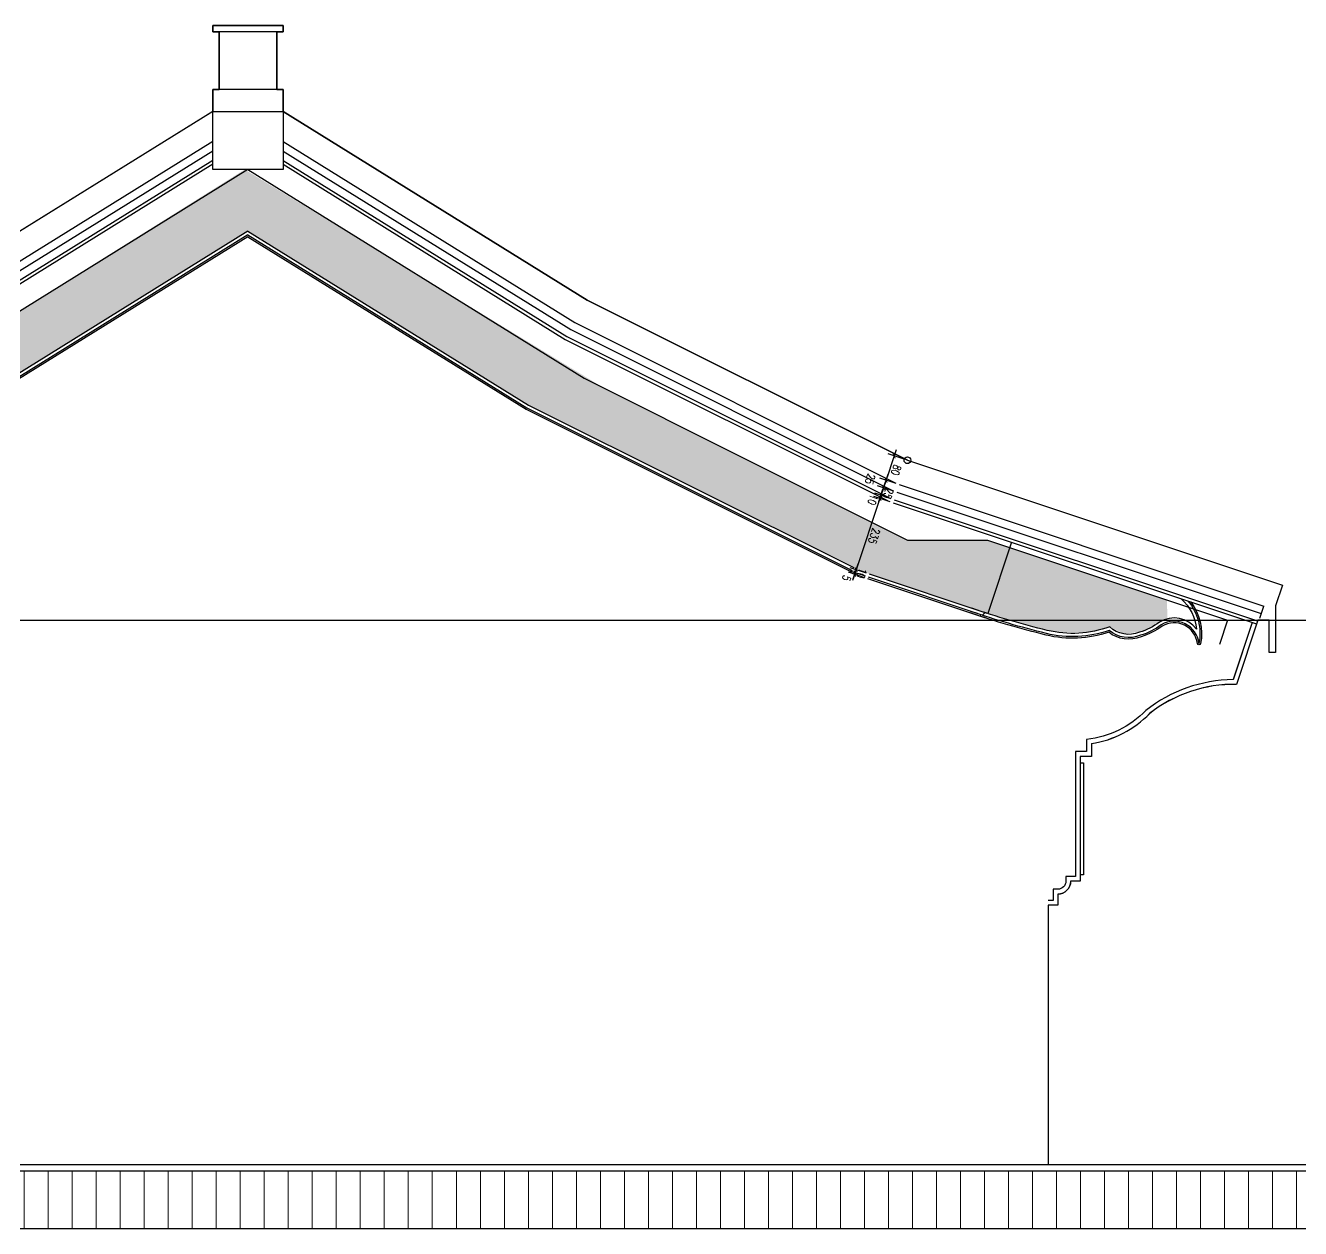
# Model space of a CAD drawing. Extents: x 296441 to 853063, y 459050 to 1117990.
# Drawn here: x 651094 to 655077, y 1003363 to 1007121 of the extents above; entities that cross this region are included whole.
import ezdxf

# ---------------------------------------------------------------- set-up
doc = ezdxf.new("R2010")
doc.units = 0
doc.header["$LTSCALE"] = 1000
doc.linetypes.add('CENTER2', pattern=[28.575, 19.05, -3.175, 3.175, -3.175])
doc.linetypes.add('G-ELEV-N$0$B-ELEV-S-A1$0$HIDDEN2', pattern=[4.7625, 3.175, -1.5875])
for name, color, linetype in [('G-ELEV-N$0$A-ELEV-HEVY', 2, 'Continuous'), ('G-ELEV-N$0$A-ELEV-MEDM', 4, 'Continuous'), ('G-ELEV-N$0$A-ELEV-MEDM-HEVY', 2, 'Continuous'), ('G-ELEV-N$0$A-ELEV-THIN', 144, 'Continuous'), ('G-ELEV-N$0$A-ELEV-XTHIN', 5, 'Continuous'), ('G-ELEV-N$0$B-ELEV-S-A1$0$A-ELEV-HDDN', 161, 'G-ELEV-N$0$B-ELEV-S-A1$0$HIDDEN2'), ('G-ELEV-N$0$CT-01-S$0$A-ELEV-HEVY', 2, 'Continuous'), ('G-ELEV-N$0$CT-01-S$0$A-ELEV-THIN', 144, 'Continuous'), ('G-ELEV-N$0$G-XREF', 2, 'Continuous'), ('G-ELEV-N$0$yankou-E-01$0$A-ELEV-MEDM', 4, 'Continuous'), ('G-ELEV-N$0$yankou-E-01$0$A-ELEV-THIN', 144, 'Continuous'), ('G-ELEV-N$0$yankou-E-01$0$A_CUR_STONE', 35, 'Continuous'), ('G-ELEV-N$0$yankou-E-01$0$G-XREF', 2, 'Continuous'), ('G-GRID', 8, 'CENTER2'), ('G-XREF', 2, 'Continuous'), ('ZT1_通用--填充---PM、LM、DY、JD', 8, 'Continuous')]:
    doc.layers.add(name, color=color, linetype=linetype)
doc.layers.add('G-ELEV-N$0$A_PL_4', color=138, linetype='Continuous', lineweight=9)
doc.layers.add('G-ELEV-N$0$yankou-E-01$0$A-ANNO-NPLT', color=215, linetype='Continuous', plot=False)
doc.styles.add('G-ELEV-N$0$yankou-E-01$0$GOA_01_thin_0.75', font='romans.shx', dxfattribs={"width": 0.75, "bigfont": 'hzdx.shx'})
doc.dimstyles.new('G-ELEV-N$0$yankou-E-01$0$GOA_DIMN10', dxfattribs={"dimscale": 0.1, "dimtxt": 250, "dimasz": 100, "dimexe": 200, "dimexo": 100, "dimgap": 75, "dimtad": 1, "dimdec": 0, "dimzin": 0, "dimdsep": 46, "dimtxsty": 'G-ELEV-N$0$yankou-E-01$0$GOA_01_thin_0.75', "dimblk": 'G-ELEV-N$0$yankou-E-01$0$TICK-3', "dimcen": 0, "dimclrd": 256, "dimclre": 256, "dimclrt": 7, "dimazin": 0, "dimtfac": 0.5, "dimtdec": 0, "dimtix": 1, "dimtmove": 2, "dimatfit": 0, "dimldrblk": 'G-ELEV-N$0$yankou-E-01$0$TICK-arow', "dimfxl": 0, "dimtvp": 1, "dimtolj": 1, "dimtzin": 0, "dimlwd": -1, "dimlwe": -1, "dimarcsym": 0})

# ---------------------------------------------------------------- blocks, each defined once
blk = doc.blocks.new('G-ELEV-N$0$yankou-E-01$0$TICK-3')
blk.add_line((2, 0), (-2, 0))
at = {"const_width": 0.3}
blk.add_lwpolyline([(0.6, 0.6), (-0.6, -0.6)], dxfattribs=at)
blk = doc.blocks.new('*D732')
at = {"layer": 'Defpoints', "color": 0, "transparency": 16777216}
for p in [(-1000, 700), (-1066.6, 637.9), (-1025.3, 624.1)]:
    blk.add_point(p, dxfattribs=at)
at = {"layer": 'G-ELEV-N$0$yankou-E-01$0$A-ANNO-NPLT', "transparency": 16777216}
for p, q in [((-1009.5, 703.2), (-1060.3, 720.1)), ((-1044.5, 704.3), (-1063.5, 647.4)), ((-1034.8, 627.3), (-1085.6, 644.2))]:
    blk.add_line(p, q, dxfattribs=at)
at = {"layer": 'G-ELEV-N$0$yankou-E-01$0$A-ANNO-NPLT', "transparency": 16777216, "xscale": 10, "yscale": 10, "zscale": 10}
for p, rotation in [((-1041.3, 713.8), 71.56505121440544), ((-1066.6, 637.9), 251.5650512144055)]:
    blk.add_blockref('G-ELEV-N$0$yankou-E-01$0$TICK-3', p, dxfattribs=dict(at, rotation=rotation))
at = {"layer": 'G-ELEV-N$0$yankou-E-01$0$A-ANNO-NPLT', "color": 7, "transparency": 16777216, "insert": (-1035, 669.5), "char_height": 25, "attachment_point": 5, "rotation": 251.5651, "style": 'G-ELEV-N$0$yankou-E-01$0$GOA_01_thin_0.75'}
blk.add_mtext('\\A1;80', dxfattribs=at)
blk = doc.blocks.new('G-ELEV-N$0$yankou-E-01$0$TICK-arow')
blk.add_line((-1, 0), (0, 0))
blk.add_lwpolyline([(0, 0, 0, 1, 0), (-3, 0, 0, 0, 0)], format="xyseb")
blk = doc.blocks.new('*D733')
at = {"layer": 'Defpoints', "color": 0, "transparency": 16777216}
for p in [(-1074.5, 614.2), (-1033.2, 600.4), (-1025.3, 624.1)]:
    blk.add_point(p, dxfattribs=at)
at = {"layer": 'G-ELEV-N$0$yankou-E-01$0$A-ANNO-NPLT', "transparency": 16777216}
for p, q in [((-1034.8, 627.3), (-1085.6, 644.2)), ((-1066.6, 637.9), (-1074.5, 614.2)), ((-1063.5, 647.4), (-1060.3, 656.9)), ((-1042.7, 603.6), (-1093.5, 620.5)), ((-1077.7, 604.7), (-1080.8, 595.2))]:
    blk.add_line(p, q, dxfattribs=at)
at = {"layer": 'G-ELEV-N$0$yankou-E-01$0$A-ANNO-NPLT', "transparency": 16777216, "xscale": 10, "yscale": 10, "zscale": 10}
for p, rotation in [((-1066.6, 637.9), 251.5650512281125), ((-1074.5, 614.2), 71.56505122811251)]:
    blk.add_blockref('G-ELEV-N$0$yankou-E-01$0$TICK-3', p, dxfattribs=dict(at, rotation=rotation))
at = {"layer": 'G-ELEV-N$0$yankou-E-01$0$A-ANNO-NPLT', "color": 7, "transparency": 16777216, "insert": (-1116.2, 641.2), "char_height": 25, "attachment_point": 5, "rotation": 251.5651, "style": 'G-ELEV-N$0$yankou-E-01$0$GOA_01_thin_0.75'}
blk.add_mtext('\\A1;25', dxfattribs=at)
blk = doc.blocks.new('*D734')
at = {"layer": 'Defpoints', "color": 0, "transparency": 16777216}
for p in [(-1033.2, 600.4), (-1082.4, 590.4), (-1041.1, 576.7)]:
    blk.add_point(p, dxfattribs=at)
at = {"layer": 'G-ELEV-N$0$yankou-E-01$0$A-ANNO-NPLT', "transparency": 16777216}
for p, q in [((-1042.7, 603.6), (-1093.5, 620.5)), ((-1074.5, 614.2), (-1082.4, 590.4)), ((-1071.4, 623.6), (-1068.2, 633.1)), ((-1050.6, 579.8), (-1101.4, 596.8)), ((-1085.6, 581), (-1088.8, 571.5))]:
    blk.add_line(p, q, dxfattribs=at)
at = {"layer": 'G-ELEV-N$0$yankou-E-01$0$A-ANNO-NPLT', "transparency": 16777216, "xscale": 10, "yscale": 10, "zscale": 10}
for p, rotation in [((-1082.4, 590.4), 71.56505122811251), ((-1074.5, 614.2), 251.5650512281125)]:
    blk.add_blockref('G-ELEV-N$0$yankou-E-01$0$TICK-3', p, dxfattribs=dict(at, rotation=rotation))
at = {"layer": 'G-ELEV-N$0$yankou-E-01$0$A-ANNO-NPLT', "color": 7, "transparency": 16777216, "insert": (-1059.5, 596), "char_height": 25, "attachment_point": 5, "rotation": 251.5651, "style": 'G-ELEV-N$0$yankou-E-01$0$GOA_01_thin_0.75'}
blk.add_mtext('\\A1;25', dxfattribs=at)
blk = doc.blocks.new('*D735')
at = {"layer": 'Defpoints', "color": 0, "transparency": 16777216}
for p in [(-1085.6, 581), (-1044.3, 567.2), (-1041.1, 576.7)]:
    blk.add_point(p, dxfattribs=at)
at = {"layer": 'G-ELEV-N$0$yankou-E-01$0$A-ANNO-NPLT', "transparency": 16777216}
for p, q in [((-1079.3, 599.9), (-1076.1, 609.4)), ((-1053.8, 570.3), (-1104.6, 587.3)), ((-1050.6, 579.8), (-1101.4, 596.8)), ((-1088.8, 571.5), (-1091.9, 562)), ((-1082.4, 590.4), (-1085.6, 581))]:
    blk.add_line(p, q, dxfattribs=at)
at = {"layer": 'G-ELEV-N$0$yankou-E-01$0$A-ANNO-NPLT', "transparency": 16777216, "xscale": 10, "yscale": 10, "zscale": 10}
for p, rotation in [((-1085.6, 581), 71.56505122811251), ((-1082.4, 590.4), 251.5650512281125)]:
    blk.add_blockref('G-ELEV-N$0$yankou-E-01$0$TICK-3', p, dxfattribs=dict(at, rotation=rotation))
at = {"layer": 'G-ELEV-N$0$yankou-E-01$0$A-ANNO-NPLT', "color": 7, "transparency": 16777216, "insert": (-1108.1, 576.9), "char_height": 25, "attachment_point": 5, "rotation": 251.5651, "style": 'G-ELEV-N$0$yankou-E-01$0$GOA_01_thin_0.75'}
blk.add_mtext('\\A1;10', dxfattribs=at)
blk = doc.blocks.new('*D736')
at = {"layer": 'Defpoints', "color": 0, "transparency": 16777216}
for p in [(-1044.3, 567.2), (-1159.9, 358), (-1118.6, 344.2)]:
    blk.add_point(p, dxfattribs=at)
at = {"layer": 'G-ELEV-N$0$yankou-E-01$0$A-ANNO-NPLT', "transparency": 16777216}
for p, q in [((-1088.8, 571.5), (-1156.7, 367.5)), ((-1053.8, 570.3), (-1104.6, 587.3)), ((-1128.1, 347.4), (-1178.9, 364.3))]:
    blk.add_line(p, q, dxfattribs=at)
at = {"layer": 'G-ELEV-N$0$yankou-E-01$0$A-ANNO-NPLT', "transparency": 16777216, "xscale": 10, "yscale": 10, "zscale": 10}
for p, rotation in [((-1085.6, 581), 71.56505121442727), ((-1159.9, 358), 251.5650512144273)]:
    blk.add_blockref('G-ELEV-N$0$yankou-E-01$0$TICK-3', p, dxfattribs=dict(at, rotation=rotation))
at = {"layer": 'G-ELEV-N$0$yankou-E-01$0$A-ANNO-NPLT', "color": 7, "transparency": 16777216, "insert": (-1103.8, 463.2), "char_height": 25, "attachment_point": 5, "rotation": 251.5651, "style": 'G-ELEV-N$0$yankou-E-01$0$GOA_01_thin_0.75'}
blk.add_mtext('\\A1;235', dxfattribs=at)
blk = doc.blocks.new('*D737')
at = {"layer": 'Defpoints', "color": 0, "transparency": 16777216}
for p in [(-1163.1, 348.5), (-1121.7, 334.8), (-1118.6, 344.2)]:
    blk.add_point(p, dxfattribs=at)
at = {"layer": 'G-ELEV-N$0$yankou-E-01$0$A-ANNO-NPLT', "transparency": 16777216}
for p, q in [((-1128.1, 347.4), (-1178.9, 364.3)), ((-1156.7, 367.5), (-1153.6, 377)), ((-1131.2, 337.9), (-1182, 354.9)), ((-1166.2, 339), (-1169.4, 329.6)), ((-1159.9, 358), (-1163.1, 348.5))]:
    blk.add_line(p, q, dxfattribs=at)
at = {"layer": 'G-ELEV-N$0$yankou-E-01$0$A-ANNO-NPLT', "transparency": 16777216, "xscale": 10, "yscale": 10, "zscale": 10}
for p, rotation in [((-1163.1, 348.5), 71.56505121451761), ((-1159.9, 358), 251.5650512145176)]:
    blk.add_blockref('G-ELEV-N$0$yankou-E-01$0$TICK-3', p, dxfattribs=dict(at, rotation=rotation))
at = {"layer": 'G-ELEV-N$0$yankou-E-01$0$A-ANNO-NPLT', "color": 7, "transparency": 16777216, "insert": (-1142.5, 346.9), "char_height": 25, "attachment_point": 5, "rotation": 251.5651, "style": 'G-ELEV-N$0$yankou-E-01$0$GOA_01_thin_0.75'}
blk.add_mtext('\\A1;10', dxfattribs=at)
blk = doc.blocks.new('*D738')
at = {"layer": 'Defpoints', "color": 0, "transparency": 16777216}
for p in [(-1164.6, 343.8), (-1123.3, 330), (-1121.7, 334.8)]:
    blk.add_point(p, dxfattribs=at)
at = {"layer": 'G-ELEV-N$0$yankou-E-01$0$A-ANNO-NPLT', "transparency": 16777216}
for p, q in [((-1159.9, 358), (-1156.7, 367.5)), ((-1132.8, 333.2), (-1183.6, 350.1)), ((-1131.2, 337.9), (-1182, 354.9)), ((-1167.8, 334.3), (-1171, 324.8)), ((-1163.1, 348.5), (-1164.6, 343.8))]:
    blk.add_line(p, q, dxfattribs=at)
at = {"layer": 'G-ELEV-N$0$yankou-E-01$0$A-ANNO-NPLT', "transparency": 16777216, "xscale": 10, "yscale": 10, "zscale": 10}
for p, rotation in [((-1164.6, 343.8), 71.56505121399024), ((-1163.1, 348.5), 251.5650512139902)]:
    blk.add_blockref('G-ELEV-N$0$yankou-E-01$0$TICK-3', p, dxfattribs=dict(at, rotation=rotation))
at = {"layer": 'G-ELEV-N$0$yankou-E-01$0$A-ANNO-NPLT', "color": 7, "transparency": 16777216, "insert": (-1190, 331.5), "char_height": 25, "attachment_point": 5, "rotation": 251.5651, "style": 'G-ELEV-N$0$yankou-E-01$0$GOA_01_thin_0.75'}
blk.add_mtext('\\A1;5', dxfattribs=at)
blk = doc.blocks.new('G-ELEV-N$0$CT-01-S')
at = {"layer": 'G-ELEV-N$0$CT-01-S$0$A-ELEV-HEVY'}
for points in [[(1000, 500), (-171.4, 109.5), (-150, 45.2), (-150, -100), (-130, -100), (-130, 0), (-94.9, 0), (-28.2, -200)], [(425, -385), (425, -385), (425, -425), (460, -425), (460, -815), (490, -815)], [(460, -445), (450, -445), (450, -795), (460, -795)], [(530, -855), (530, -890), (560, -890)]]:
    blk.add_lwpolyline(points, dxfattribs=at)
for points in [[(-28.2, -200, -0.17044), (243.2, -290.8)], [(425, -385, -0.164965), (243.2, -290.8)]]:
    blk.add_lwpolyline(points, format="xyb", dxfattribs=at)
blk.add_arc((530, -815), 40, 180, 270, dxfattribs=at)
at = {"layer": 'G-ELEV-N$0$CT-01-S$0$A-ELEV-THIN'}
blk.add_lwpolyline([(-76.9, -6.5), (-17.3, -185.2, -0.163997), (254.8, -281.2, 0.177779), (440, -372.2), (440, -410), (475, -410), (475, -800), (505, -800), (505, -815)], format="xyb", dxfattribs=at)
blk.add_lwpolyline([(530, -840), (545, -840), (545, -875), (560, -875)], dxfattribs=at)
blk.add_arc((530, -815), 25, 180, 270, dxfattribs=at)
blk = doc.blocks.new('G-ELEV-N$0$甘蔗脊200侧-E')
at = {"layer": 'G-ELEV-N$0$A-ELEV-MEDM'}
blk.add_lwpolyline([(-110, -50), (-110, 180), (-110, 180), (-110, 200), (-90, 200), (-90, 380), (-110, 380), (-110, 400), (110, 400), (110, 380), (90, 380), (90, 200), (110, 200), (110, 180), (110, 180), (110, -50)], close=True, dxfattribs=at)
at = {"layer": 'G-ELEV-N$0$A-ELEV-THIN', "ltscale": 0.1}
blk.add_line((110, -50), (110, -50), dxfattribs=at)
blk = doc.blocks.new('fewerr')
at = {"layer": 'G-ELEV-N$0$A-ELEV-HEVY', "color": 169}
blk.add_line((5950777.9, 574828.9), (5950777.9, 574019), dxfattribs=at)
at = {"layer": 'G-ELEV-N$0$A-ELEV-MEDM', "color": 169}
blk.add_line((5950777.9, 574019), (5952547.9, 574019), dxfattribs=at)
at = {"layer": 'G-ELEV-N$0$A-ELEV-MEDM-HEVY', "color": 169}
for p, q in [((5948387.9, 577577.3), (5948167.9, 577577.3)), ((5948167.9, 577577.3), (5948167.9, 577557.3)), ((5948387.9, 577557.3), (5948387.9, 577577.3)), ((5948167.9, 577557.3), (5948187.9, 577557.3)), ((5948187.9, 577557.3), (5948187.9, 577377.3)), ((5948367.9, 577377.3), (5948367.9, 577557.3)), ((5948367.9, 577557.3), (5948387.9, 577557.3)), ((5948187.9, 577377.3), (5948167.9, 577377.3)), ((5948167.9, 577377.3), (5948167.9, 577357.3)), ((5948387.9, 577377.3), (5948367.9, 577377.3)), ((5948387.9, 577357.3), (5948387.9, 577377.3)), ((5948167.9, 577357.3), (5948167.9, 577357.3)), ((5948167.9, 577357.3), (5948167.9, 577308.9)), ((5948387.9, 577308.9), (5948387.9, 577357.3)), ((5948387.9, 577357.3), (5948387.9, 577357.3)), ((5948167.9, 577308.9), (5947217.9, 576719)), ((5949337.9, 576719), (5948387.9, 577308.9)), ((5950337.9, 576219), (5949337.9, 576719)), ((5949337.9, 576719), (5949337.9, 576719))]:
    blk.add_line(p, q, dxfattribs=at)
at = {"layer": 'G-ELEV-N$0$CT-01-S$0$A-ELEV-HEVY', "color": 169}
for p, q in [((5950337.9, 576218.9), (5951509.3, 575828.5)), ((5951509.3, 575828.5), (5951487.9, 575764.2)), ((5951487.9, 575764.2), (5951487.9, 575618.9)), ((5951432.7, 575718.9), (5951366.1, 575518.9)), ((5951467.9, 575718.9), (5951432.7, 575718.9)), ((5951467.9, 575618.9), (5951467.9, 575718.9)), ((5951487.9, 575618.9), (5951467.9, 575618.9)), ((5950912.9, 575333.9), (5950912.9, 575333.9)), ((5950912.9, 575333.9), (5950912.9, 575293.9)), ((5950912.9, 575293.9), (5950877.9, 575293.9)), ((5950877.9, 575293.9), (5950877.9, 575273.9)), ((5950877.9, 575273.9), (5950887.9, 575273.9)), ((5950887.9, 575273.9), (5950887.9, 574923.9)), ((5950877.9, 574923.9), (5950877.9, 574903.9)), ((5950887.9, 574923.9), (5950877.9, 574923.9)), ((5950877.9, 574903.9), (5950847.9, 574903.9)), ((5950807.9, 574828.9), (5950777.9, 574828.9)), ((5950807.9, 574863.9), (5950807.9, 574828.9))]:
    blk.add_line(p, q, dxfattribs=at)
for centre, radius, start, end in [((5951359.6, 575087.1), 431.9, 89.1447, 127.8348), ((5950864.8, 575649.1), 318.8, 278.6666, 316.1363), ((5950807.9, 574903.9), 40, 270, 0)]:
    blk.add_arc(centre, radius, start, end, dxfattribs=at)
blk = doc.blocks.new('G-ELEV-N$0$yankou-E-01')
at = {"layer": 'G-ELEV-N$0$yankou-E-01$0$A-ANNO-NPLT'}
blk.add_circle((-1000, 700), 10.4, dxfattribs=at)
at = {"layer": 'G-ELEV-N$0$yankou-E-01$0$A-ELEV-MEDM'}
for p, q in [((-1033.2, 600.4), (105.3, 220.9)), ((-1025.3, 624.1), (113.2, 244.6)), ((-1044.3, 567.2), (91.2, 188.7)), ((-1041.1, 576.7), (94.3, 198.2)), ((-750.2, 221.4), (-1118.6, 344.2)), ((100.6, 206.7), (113.2, 244.6))]:
    blk.add_line(p, q, dxfattribs=at)
blk.add_lwpolyline([(-144.6, 267.3, -0.189922), (-96.5, 172.5, 0.383141), (-212.4, 194.6, -0.086524), (-275.1, 162.6, -0.299593), (-367.7, 179.9, -0.149695), (-563.2, 168.6, -0.023178), (-798.2, 237.5, -0.023178)], format="xyb", dxfattribs=at)
at = {"layer": 'G-ELEV-N$0$yankou-E-01$0$A-ELEV-THIN'}
for p, q in [((-754.8, 207.2), (-1123.3, 330)), ((-753.3, 211.9), (-1121.7, 334.8))]:
    blk.add_line(p, q, dxfattribs=at)
for points in [[(-114.8, 257.3, -0.219271), (-84.1, 127.1, -0.85298), (-94, 127.5, 0.542729), (-204, 182.1, -0.084776), (-270, 148.5, -0.271964), (-370.9, 162.8, -0.143135), (-566.7, 154, -0.023174), (-803.1, 223.3, -0.023174)], [(-123.7, 260.3, -0.232555), (-89, 128.1, 0.543852), (-206.8, 186.2, -0.08534), (-271.7, 153.2, -0.280243), (-369.9, 168.4, -0.145191), (-565.6, 158.9, -0.023175), (-801.5, 228, -0.023175)]]:
    blk.add_lwpolyline(points, format="xyb", dxfattribs=at)
blk.add_lwpolyline([(76.9, 193.4), (17.3, 14.6)], dxfattribs=at)
at = {"layer": 'G-ELEV-N$0$yankou-E-01$0$A_CUR_STONE'}
for p, q in [((-674.6, 444), (-748.9, 221)), ((-771.1, 217.9), (-772.7, 213.1)), ((-748.9, 221), (-758.4, 224.2))]:
    blk.add_line(p, q, dxfattribs=at)
blk.add_arc((-767.9, 227.4), 10, 251.565, 341.5651, dxfattribs=at)
at = {"layer": 'G-ELEV-N$0$yankou-E-01$0$G-XREF', "xscale": -1}
blk.add_blockref('G-ELEV-N$0$CT-01-S', (0.1, 200), dxfattribs=at)
at = {"layer": 'G-ELEV-N$0$yankou-E-01$0$A-ANNO-NPLT', "color": 1}
for base, p1, p2, angle, picture, middle, dimtype in [((-1066.6, 637.9), (-1000, 700), (-1025.3, 624.1), 251.5651, '*D732', (-1035, 669.5), 129), ((-1074.5, 614.2), (-1025.3, 624.1), (-1033.2, 600.4), 71.5651, '*D733', (-1116.2, 641.2), 128), ((-1159.9, 358), (-1044.3, 567.2), (-1118.6, 344.2), 251.5651, '*D736', (-1103.8, 463.2), 129), ((-1085.6, 581), (-1041.1, 576.7), (-1044.3, 567.2), 71.5651, '*D735', (-1108.1, 576.9), 128), ((-1082.4, 590.4), (-1033.2, 600.4), (-1041.1, 576.7), 71.5651, '*D734', (-1059.5, 596), 128), ((-1164.6, 343.8), (-1121.7, 334.8), (-1123.3, 330), 71.5651, '*D738', (-1190, 331.5), 128), ((-1163.1, 348.5), (-1118.6, 344.2), (-1121.7, 334.8), 251.5651, '*D737', (-1142.5, 346.9), 129)]:
    dim = blk.add_linear_dim(base=base, p1=p1, p2=p2, angle=angle, dimstyle='G-ELEV-N$0$yankou-E-01$0$GOA_DIMN10', dxfattribs=at)
    dim.commit()
    dim.dimension.update_dxf_attribs({"geometry": picture, "text_midpoint": middle, "dimtype": dimtype})
blk = doc.blocks.new('G-ELEV-N')
at = {"layer": 'G-ELEV-N$0$A_PL_4'}
h = blk.add_hatch(dxfattribs=at)
h.set_pattern_fill('ANSI31', color=256, scale=600, angle=45, style=0)
h.set_pattern_definition([(90, (-7860, -1269.98), (-75, 1e-14), [])])
h.paths.add_polyline_path([(4290, 8000), (9310, 8000), (9310, 8180), (4290, 8180)])
at = {"layer": 'ZT1_通用--填充---PM、LM、DY、JD', "ltscale": 1000}
h = blk.add_hatch(dxfattribs=at)
h.set_pattern_fill('混凝土', color=256, scale=30)
h.set_pattern_definition([(50, (2980, 9857.4), (215.178, -18.8256), [22.5, -247.5]), (355, (2980, 9857.4), (-41.625, 225.658), [18, -198]), (100.4514, (2997.93, 9855.83), (173.553, 206.832), [19.122, -210.343]), (46.184, (2980, 9917.4), (320.172, -49.656), [33.75, -371.25]), (96.6356, (3006.68, 9913.26), (280.399, 292.235), [28.683, -315.514]), (351.184, (2980, 9917.4), (280.399, 292.236), [27, -297]), (21, (3010, 9902.4), (179.072, -120.7857), [22.5, -247.5]), (326, (3010, 9902.4), (72.995, 217.545), [18, -198]), (71.4514, (3024.92, 9892.33), (252.067, 96.759), [19.122, -210.343]), (37.5, (2980, 9857.4), (3.648, 99.8682), [0, -195.6, 0, -201, 0, -198.75]), (7.5, (2980, 9857.4), (78.9209, 118.3235), [0, -114.6, 0, -191.1, 0, -75.75]), (327.5, (2913.1, 9857.4), (160.1467, -6.7665), [0, -75, 0, -234, 0, -310.5]), (317.5, (2883.1, 9857.4), (174.956, 30.0315), [0, -97.5, 0, -155.4, 0, -220.5])])
h.paths.add_polyline_path([(2980, 10150), (4028.2, 10680), (5029.9, 11308.3), (6156.2, 10623.1), (7100, 10150), (7350, 10150), (7911.1, 9963), (7912, 9904.7), (7874.4, 9885.5), (7834.4, 9865.8), (7776, 9857.4), (7732.3, 9879.9), (7672.1, 9863.8), (7616.1, 9863.1), (7564.4, 9863.1), (7459.5, 9888.7), (7361.3, 9917.8), (6981.3, 10044.3), (6936.2, 10065.6), (5916.3, 10572.6), (5040, 11115.9), (4163.7, 10572.6), (3147.7, 10064.6)])
at = {"layer": 'G-ELEV-N$0$A-ELEV-HEVY'}
blk.add_line((7540, 9010), (7540, 8200), dxfattribs=at)
at = {"layer": 'G-ELEV-N$0$A-ELEV-MEDM'}
for p, q in [((5130, 11558.3), (4950, 11558.3)), ((4200, 8200), (9310, 8200))]:
    blk.add_line(p, q, dxfattribs=at)
for points in [[(4930, 11395.6), (4019.2, 10830.2), (3015.8, 10328.5)], [(5150, 11395.6), (6060.8, 10830.2), (7064.2, 10328.5)], [(4930, 11366.1), (4031.4, 10808.4), (3027, 10306.1)], [(5150, 11366.1), (6048.6, 10808.4), (7053, 10306.1)], [(4930, 11336.7), (4043.7, 10786.5), (3038.1, 10283.7)], [(4930, 11324.9), (4048.6, 10777.8), (3042.6, 10274.8)], [(5150, 11336.7), (6036.3, 10786.5), (7041.9, 10283.7)], [(5150, 11324.9), (6031.4, 10777.8), (7037.4, 10274.8)], [(5040, 11115.9), (4163.7, 10572.6), (3147.7, 10064.6)], [(5040, 11115.9), (5916.3, 10572.6), (6932.3, 10064.6)]]:
    blk.add_lwpolyline(points, dxfattribs=at)
at = {"layer": 'G-ELEV-N$0$A-ELEV-MEDM-HEVY'}
blk.add_line((3930, 8000), (9670, 8000), dxfattribs=at)
for points in [[(4930, 11490), (3980, 10900), (3980, 10900), (2980, 10400)], [(5150, 11490), (6100, 10900), (6100, 10900), (7100, 10400)]]:
    blk.add_lwpolyline(points, dxfattribs=at)
at = {"layer": 'G-ELEV-N$0$A-ELEV-THIN'}
blk.add_line((4200, 8180), (9310, 8180), dxfattribs=at)
for points in [[(5040, 11104.1), (4168.6, 10563.9), (3152.2, 10055.7)], [(5040, 11098.2), (4171.1, 10559.5), (3154.4, 10051.2)], [(5040, 11104.1), (5911.4, 10563.9), (6927.8, 10055.7)], [(5040, 11098.2), (5908.9, 10559.5), (6925.6, 10051.2)]]:
    blk.add_lwpolyline(points, dxfattribs=at)
at = {"layer": 'G-ELEV-N$0$A-ELEV-XTHIN'}
for p, q in [((5130, 11738.3), (4950, 11738.3)), ((4930, 11489.5), (5150, 11489.5))]:
    blk.add_line(p, q, dxfattribs=at)
at = {"layer": 'G-ELEV-N$0$B-ELEV-S-A1$0$A-ELEV-HDDN'}
for points in [[(5040, 11308.3), (3990, 10656.2), (3990, 10656.2), (2980, 10150)], [(5040, 11308.3), (6090, 10656.2), (6090, 10656.2), (7100, 10150)], [(7100, 10150), (7350, 10150), (8100, 9900), (8074.7, 9824.1)]]:
    blk.add_lwpolyline(points, dxfattribs=at)
at = {"layer": 'G-ELEV-N$0$A-ELEV-MEDM'}
blk.add_blockref('G-ELEV-N$0$甘蔗脊200侧-E', (5040, 11358.3), dxfattribs=at)
at = {"layer": 'G-ELEV-N$0$G-XREF'}
blk.add_blockref('G-ELEV-N$0$yankou-E-01', (8099.9, 9700), dxfattribs=at)

msp = doc.modelspace()

# ---------------------------------------------------------------- linework, layer by layer
at = {"layer": 'G-GRID'}
msp.add_line((591369.1, 1005263.1), (665188.8, 1005263.1), dxfattribs=at)

# ---------------------------------------------------------------- block references
msp.add_blockref('fewerr', (-5296488.7, 429544.2))
at = {"layer": 'G-XREF'}
msp.add_blockref('G-ELEV-N', (646749.1, 995363.1), dxfattribs=at)

doc.saveas('drawing.dxf')
